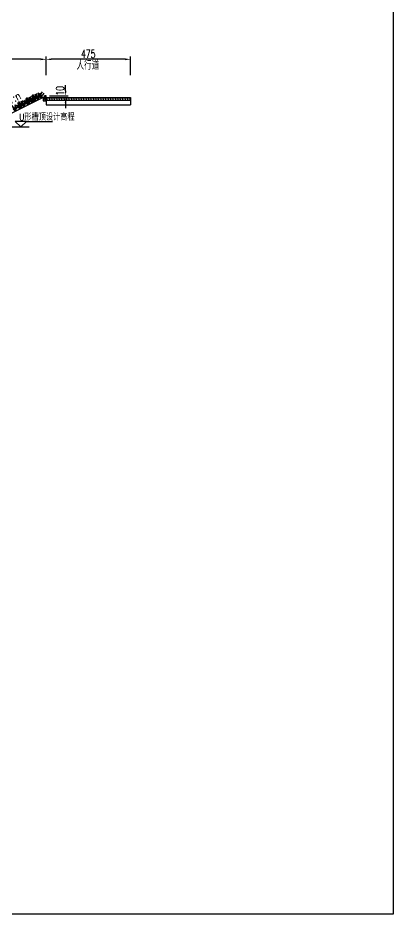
# Model space of a CAD drawing. Header units: millimetres. Extents: x -5615 to 11854, y -4751 to 15404.
# Drawn here: x 3209 to 5322, y -4751 to 288 of the extents above; entities that cross this region are included whole.
import ezdxf
from ezdxf.enums import TextEntityAlignment as Align

# ---------------------------------------------------------------- set-up
doc = ezdxf.new("R2010")
doc.units = ezdxf.units.MM
doc.header["$LTSCALE"] = 0.25
doc.header["$MEASUREMENT"] = 0
for name, color, linetype in [('1', 3, 'Continuous'), ('3', 3, 'Continuous'), ('填充', 8, 'Continuous'), ('文字', 7, 'Continuous'), ('标注', 7, 'Continuous'), ('次轮廓线', 7, 'Continuous'), ('路面结构', 2, 'Continuous'), ('轮廓线', 1, 'Continuous')]:
    doc.layers.add(name, color=color, linetype=linetype)
doc.styles.get("Standard").update_dxf_attribs({"font": 'simplex1.shx', "width": 0.7, "bigfont": 'hztxt.shx'})
doc.dimstyles.new('150', dxfattribs={"dimscale": 15, "dimtxt": 3, "dimasz": 2, "dimexe": 1, "dimexo": 1, "dimgap": 0.5, "dimtad": 1, "dimdec": 1, "dimdsep": 46, "dimtxsty": 'Standard', "dimcen": 0.5, "dimadec": 0, "dimazin": 0, "dimtfac": 1, "dimtdec": 1, "dimtofl": 0, "dimtmove": 2, "dimatfit": 3, "dimfxl": 0, "dimtolj": 1, "dimtzin": 0, "dimarcsym": 0})

# ---------------------------------------------------------------- blocks, each defined once
blk = doc.blocks.new('*D259')
at = {"layer": '标注', "color": 0, "lineweight": -2}
for p, q in [((2857.9, -34.7), (2857.9, 70.3)), ((3337.9, 55.3), (2887.9, 55.3)), ((3367.9, -34.7), (3367.9, 70.3))]:
    blk.add_line(p, q, dxfattribs=at)
at = {"layer": '标注', "color": 0}
for points in [[(2887.9, 60.3), (2887.9, 50.3), (2857.9, 55.3)], [(3337.9, 60.3), (3337.9, 50.3), (3367.9, 55.3)]]:
    blk.add_solid(points, dxfattribs=at)
at = {"layer": '标注', "color": 0, "insert": (3112.9, 85.3), "char_height": 45, "attachment_point": 5}
blk.add_mtext('\\A1;B', dxfattribs=at)
blk = doc.blocks.new('*D258')
at = {"layer": '标注', "color": 0, "lineweight": -2}
for p, q in [((3367.9, -34.7), (3367.9, 70.3)), ((3812.9, 55.3), (3397.9, 55.3)), ((3842.9, -34.7), (3842.9, 70.3))]:
    blk.add_line(p, q, dxfattribs=at)
at = {"layer": '标注', "color": 0}
for points in [[(3397.9, 60.3), (3397.9, 50.3), (3367.9, 55.3)], [(3812.9, 60.3), (3812.9, 50.3), (3842.9, 55.3)]]:
    blk.add_solid(points, dxfattribs=at)
at = {"layer": '标注', "color": 0, "insert": (3605.4, 85.3), "char_height": 45, "attachment_point": 5}
blk.add_mtext('\\A1;475', dxfattribs=at)
blk = doc.blocks.new('*D260')
at = {"layer": '标注', "color": 0, "lineweight": -2}
for p, q in [((3477.7, -120.2), (3477.7, -90.2)), ((3387.7, -150.2), (3492.7, -150.2)), ((3387.7, -160.2), (3492.7, -160.2)), ((3477.7, -190.2), (3477.7, -220.2))]:
    blk.add_line(p, q, dxfattribs=at)
at = {"layer": '标注', "color": 0}
for points in [[(3472.7, -120.2), (3482.7, -120.2), (3477.7, -150.2)], [(3472.7, -190.2), (3482.7, -190.2), (3477.7, -160.2)]]:
    blk.add_solid(points, dxfattribs=at)
at = {"layer": '标注', "color": 0, "insert": (3446.3, -121.9), "char_height": 45, "attachment_point": 5, "rotation": 90}
blk.add_mtext('\\A1;10', dxfattribs=at)

msp = doc.modelspace()

# ---------------------------------------------------------------- hatches: boundary and pattern name
at = {"layer": '填充'}
h = msp.add_hatch(dxfattribs=at)
h.set_pattern_fill('ANGLE', color=256, scale=50, style=0)
h.set_pattern_definition([(180, (3085.737, -4810.052), (0, 13.75), [10, -3.75]), (90, (3085.737, -4810.052), (13.75, 8e-16), [10, -3.75])])
h.paths.add_polyline_path([(3367.87, -160.21), (3367.87, -175.21), (3842.87, -175.21), (3842.87, -160.21)])

# ---------------------------------------------------------------- linework, layer by layer
for p, q in [((3367.87, -175.21), (3842.87, -175.21)), ((3367.87, -200.21), (3842.87, -200.21)), ((3256.5, -293.39), (3404.65, -293.39)), ((3136.92, -325.21), (3272.81, -325.21))]:
    msp.add_line(p, q)
msp.add_lwpolyline([(-3642.81, 15404.42), (5321.54, 15404.42), (5321.54, -4750.7), (-3642.81, -4750.7)], close=True)
at = {"layer": '1', "color": 1, "linetype": 'Continuous'}
msp.add_lwpolyline([(3367.87, -152.21, 0.4142136), (3365.87, -150.21), (3357.87, -150.21), (3357.87, -170.21), (3367.87, -170.21)], format="xyb", close=True, dxfattribs=at)
msp.add_lwpolyline([(3350.87, -163.21), (3350.87, -177.21), (3367.87, -177.21)], dxfattribs=at)
at = {"layer": '3', "color": 9}
for points in [[(3271.04, -176.45, -0.0394978), (3284.04, -176.29, -0.232087), (3301.08, -183.6, 0.1911867), (3270.42, -163.85, -0.2267195), (3296.77, -171.95, -0.091203), (3288.57, -148.44, -0.1239074), (3304.16, -182.94, -0.0624947), (3301.32, -164.32)], [(3320.97, -152.42, 0.0394978), (3313.03, -162.72, 0.232087), (3308.66, -180.74, -0.1911867), (3311.26, -144.36, 0.2267195), (3301.92, -170.31, 0.091203), (3288.04, -149.64, 0.1239074), (3306.29, -182.81, 0.0624947), (3293.09, -169.37)], [(3316.92, -165.38, 0.013375), (3337.12, -135.69, 0.001492), (3313.08, -158.6, 0.302407), (3311.05, -167.72, -0.1063996), (3316.74, -137.52, 0.2267195), (3307.4, -163.47, 0.091203), (3293.52, -142.8, 0.074282), (3304.52, -167.47)], [(3338.11, -143.85, 0.0394978), (3330.18, -154.15, 0.232087), (3325.81, -172.17, -0.1911867), (3328.4, -135.79, 0.2267195), (3319.07, -161.73, 0.091203), (3305.18, -141.07, 0.1239074), (3323.44, -174.24, 0.0624947), (3310.24, -160.8)], [(3355.26, -135.27, 0.0394978), (3347.32, -145.58, 0.232087), (3342.95, -163.6, -0.1911867), (3345.55, -127.22, 0.2267195), (3336.21, -153.16, 0.091203), (3322.33, -132.49, 0.1239074), (3340.58, -165.67, 0.0624947), (3327.38, -152.23)], [(3209.87, -207.97, 0.0394978), (3201.94, -218.27, 0.232087), (3197.56, -236.29, -0.1911867), (3200.16, -199.91, 0.2267195), (3190.82, -225.86, 0.091203), (3176.94, -205.19, 0.1239074), (3195.19, -238.36, 0.0624947), (3182, -224.92)], [(3192.08, -215.93, -0.0394978), (3205.09, -215.76, -0.232087), (3222.13, -223.08, 0.1911867), (3191.46, -203.32, -0.2267195), (3217.82, -211.42, -0.091203), (3209.62, -187.91, -0.1239074), (3225.2, -222.42, -0.0624947), (3222.37, -203.8)], [(3242.02, -191.89, 0.0394978), (3234.08, -202.2, 0.232087), (3229.71, -220.22, -0.1911867), (3232.31, -183.84, 0.2267195), (3222.97, -209.78, 0.091203), (3209.09, -189.11, 0.1239074), (3227.34, -222.29, 0.0624947), (3214.14, -208.85)], [(3237.96, -204.86, 0.013375), (3258.17, -175.17, 0.001492), (3234.13, -198.08, 0.302407), (3232.1, -207.2, -0.1063996), (3237.79, -177, 0.2267195), (3228.45, -202.94, 0.091203), (3214.57, -182.27, 0.074282), (3225.56, -206.95)], [(3259.16, -183.32, 0.0394978), (3251.22, -193.63, 0.232087), (3246.85, -211.65, -0.1911867), (3249.45, -175.26, 0.2267195), (3240.11, -201.21, 0.091203), (3226.23, -180.54, 0.1239074), (3244.48, -213.71, 0.0624947), (3231.28, -200.28)], [(3237.26, -193.34, -0.0394978), (3250.27, -193.17, -0.232087), (3267.31, -200.49, 0.1911867), (3236.64, -180.73, -0.2267195), (3263, -188.83, -0.091203), (3254.8, -165.32, -0.1239074), (3270.38, -199.83, -0.0624947), (3267.55, -181.21)], [(3287.2, -169.3, 0.0394978), (3279.26, -179.61, 0.232087), (3274.89, -197.63, -0.1911867), (3277.49, -161.25, 0.2267195), (3268.15, -187.19, 0.091203), (3254.27, -166.52, 0.1239074), (3272.52, -199.7, 0.0624947), (3259.32, -186.26)], [(3283.14, -182.27, 0.013375), (3303.35, -152.58, 0.001492), (3279.31, -175.49, 0.302407), (3277.28, -184.61, -0.1063996), (3282.97, -154.41, 0.2267195), (3273.63, -180.35, 0.091203), (3259.75, -159.68, 0.074282), (3270.74, -184.36)], [(3304.34, -160.73, 0.0394978), (3296.41, -171.04, 0.232087), (3292.03, -189.06, -0.1911867), (3294.63, -152.67, 0.2267195), (3285.29, -178.62, 0.091203), (3271.41, -157.95, 0.1239074), (3289.66, -191.12, 0.0624947), (3276.47, -177.69)]]:
    msp.add_lwpolyline(points, format="xyb", dxfattribs=at)
at = {"layer": '次轮廓线'}
msp.add_lwpolyline([(3256.5, -293.39), (3192.86, -293.39), (3224.68, -325.21)], close=True, dxfattribs=at)
at = {"layer": '路面结构', "color": 1}
msp.add_lwpolyline([(3350.87, -163.21), (3357.87, -163.21)], dxfattribs=at)
at = {"layer": '轮廓线'}
for p, q in [((3017.87, -325.21), (3367.87, -150.21)), ((3367.87, -160.21), (3367.87, -200.21)), ((3367.87, -160.21), (3842.87, -160.21)), ((3842.87, -160.21), (3842.87, -200.21))]:
    msp.add_line(p, q, dxfattribs=at)

# ---------------------------------------------------------------- texts
at = {"layer": '文字'}
for s, height, width, p in [('人行道', 45, 0.7, (3603.04, 19.86)), ('U形槽顶设计高程', 37.5, 0.8, (3372.58, -269.76))]:
    msp.add_text(s, height=height, dxfattribs=dict(at, width=width)).set_placement(p, align=Align.MIDDLE_CENTER)
at = {"layer": '文字', "width": 0.8}
msp.add_text('1:n', height=45, rotation=26.74157, dxfattribs=at).set_placement((3186.62, -161.73), align=Align.MIDDLE_CENTER)

# ---------------------------------------------------------------- dimensions: what is measured, and where the dimension line sits
at = {"layer": '标注'}
dim = msp.add_linear_dim(base=(2857.87, 55.27), p1=(3367.87, -150.21), p2=(2857.87, -300.21), angle=180, text='B', dimstyle='150', dxfattribs=at)
dim.commit()
dim.dimension.update_dxf_attribs({"geometry": '*D259', "text_midpoint": (3112.87, 85.27)})
dim = msp.add_linear_dim(base=(3367.87, 55.27), p1=(3842.87, -160.21), p2=(3367.87, -150.21), dimstyle='150', dxfattribs=at)
dim.commit()
dim.dimension.update_dxf_attribs({"geometry": '*D258', "text_midpoint": (3605.37, 85.27)})
dim = msp.add_linear_dim(base=(3477.7, -150.21), p1=(3367.87, -160.21), p2=(3367.87, -150.21), angle=90, dimstyle='150', dxfattribs=at)
dim.commit()
dim.dimension.update_dxf_attribs({"geometry": '*D260', "text_midpoint": (3446.27, -121.9), "dimtype": 160})

doc.saveas('drawing.dxf')
